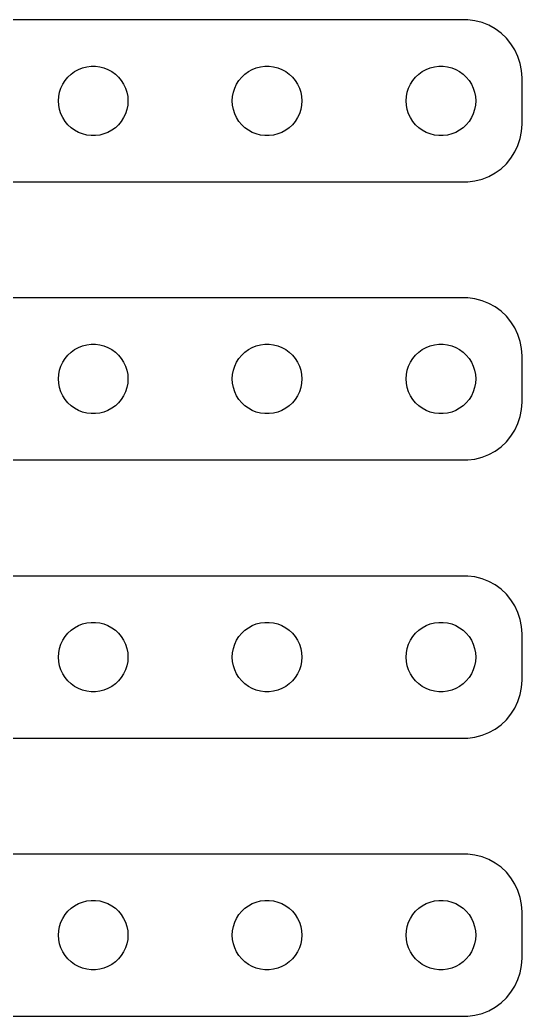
# Model space of a CAD drawing. Header units: metres. Extents: x -82 to 82, y 65 to 151.
# Drawn here: x 38.7 to 82, y 65 to 151 of the extents above; entities that cross this region are included whole.
import ezdxf

# ---------------------------------------------------------------- set-up
doc = ezdxf.new("R2010")
doc.units = ezdxf.units.M

msp = doc.modelspace()

# ---------------------------------------------------------------- linework, layer by layer
for p, q in [((77.3139, 150.99), (-77.3139, 150.99)), ((77.9369, 150.911), (77.3139, 150.99)), ((78.5451, 150.755), (77.9369, 150.911)), ((79.1289, 150.524), (78.5451, 150.755)), ((79.6791, 150.222), (79.1289, 150.524)), ((80.1871, 149.853), (79.6791, 150.222)), ((80.6448, 149.423), (80.1871, 149.853)), ((81.0451, 148.939), (80.6448, 149.423)), ((81.3815, 148.409), (81.0451, 148.939)), ((81.6489, 147.841), (81.3815, 148.409)), ((81.8429, 147.243), (81.6489, 147.841)), ((81.9606, 146.627), (81.8429, 147.243)), ((42.8131, 146.054), (43.0877, 146.312)), ((43.0877, 146.312), (43.3925, 146.533)), ((43.3925, 146.533), (43.7227, 146.714)), ((43.7227, 146.714), (44.0729, 146.853)), ((44.0729, 146.853), (44.4379, 146.947)), ((44.4379, 146.947), (44.8116, 146.994)), ((44.8116, 146.994), (45.1884, 146.994)), ((45.1884, 146.994), (45.5621, 146.947)), ((45.5621, 146.947), (45.927, 146.853)), ((45.927, 146.853), (46.2773, 146.714)), ((46.2773, 146.714), (46.6075, 146.533)), ((46.6075, 146.533), (46.9123, 146.312)), ((46.9123, 146.312), (47.1869, 146.054)), ((57.8131, 146.054), (58.0877, 146.312)), ((58.0877, 146.312), (58.3925, 146.533)), ((58.3925, 146.533), (58.7227, 146.714)), ((58.7227, 146.714), (59.0729, 146.853)), ((59.0729, 146.853), (59.4379, 146.947)), ((59.4379, 146.947), (59.8116, 146.994)), ((59.8116, 146.994), (60.1884, 146.994)), ((60.1884, 146.994), (60.5621, 146.947)), ((60.5621, 146.947), (60.927, 146.853)), ((60.927, 146.853), (61.2773, 146.714)), ((61.2773, 146.714), (61.6075, 146.533)), ((61.6075, 146.533), (61.9123, 146.312)), ((61.9123, 146.312), (62.1869, 146.054)), ((72.8131, 146.054), (73.0877, 146.312)), ((73.0877, 146.312), (73.3925, 146.533)), ((73.3925, 146.533), (73.7227, 146.714)), ((73.7227, 146.714), (74.073, 146.853)), ((74.073, 146.853), (74.4379, 146.947)), ((74.4379, 146.947), (74.8116, 146.994)), ((74.8116, 146.994), (75.1884, 146.994)), ((75.1884, 146.994), (75.5621, 146.947)), ((75.5621, 146.947), (75.927, 146.853)), ((75.927, 146.853), (76.2773, 146.714)), ((76.2773, 146.714), (76.6075, 146.533)), ((76.6075, 146.533), (76.9123, 146.312)), ((76.9123, 146.312), (77.1869, 146.054)), ((82, 146), (81.9606, 146.627)), ((42.2107, 145.104), (42.3711, 145.445)), ((42.3711, 145.445), (42.5729, 145.763)), ((42.5729, 145.763), (42.8131, 146.054)), ((47.1869, 146.054), (47.427, 145.763)), ((47.427, 145.763), (47.6289, 145.445)), ((47.6289, 145.445), (47.7893, 145.104)), ((57.2107, 145.104), (57.3711, 145.445)), ((57.3711, 145.445), (57.5729, 145.763)), ((57.5729, 145.763), (57.8131, 146.054)), ((62.1869, 146.054), (62.427, 145.763)), ((62.427, 145.763), (62.6289, 145.445)), ((62.6289, 145.445), (62.7893, 145.104)), ((72.2107, 145.104), (72.3711, 145.445)), ((72.3711, 145.445), (72.573, 145.763)), ((72.573, 145.763), (72.8131, 146.054)), ((77.1869, 146.054), (77.427, 145.763)), ((77.427, 145.763), (77.6289, 145.445)), ((77.6289, 145.445), (77.7893, 145.104)), ((82, 142), (82, 146)), ((42.0237, 144.376), (42.0942, 144.746)), ((42.0942, 144.746), (42.2107, 145.104)), ((47.7893, 145.104), (47.9057, 144.746)), ((47.9057, 144.746), (47.9763, 144.376)), ((57.0237, 144.376), (57.0942, 144.746)), ((57.0942, 144.746), (57.2107, 145.104)), ((62.7893, 145.104), (62.9057, 144.746)), ((62.9057, 144.746), (62.9763, 144.376)), ((72.0237, 144.376), (72.0943, 144.746)), ((72.0943, 144.746), (72.2107, 145.104)), ((77.7893, 145.104), (77.9057, 144.746)), ((77.9057, 144.746), (77.9763, 144.376)), ((42, 144), (42.0237, 144.376)), ((42.0237, 143.624), (42, 144)), ((42.0942, 143.254), (42.0237, 143.624)), ((47.9763, 143.624), (47.9057, 143.254)), ((47.9763, 144.376), (48, 144)), ((48, 144), (47.9763, 143.624)), ((57, 144), (57.0237, 144.376)), ((57.0237, 143.624), (57, 144)), ((57.0942, 143.254), (57.0237, 143.624)), ((62.9763, 143.624), (62.9057, 143.254)), ((62.9763, 144.376), (63, 144)), ((63, 144), (62.9763, 143.624)), ((72, 144), (72.0237, 144.376)), ((72.0237, 143.624), (72, 144)), ((72.0943, 143.254), (72.0237, 143.624)), ((77.9763, 143.624), (77.9057, 143.254)), ((77.9763, 144.376), (78, 144)), ((78, 144), (77.9763, 143.624)), ((42.2107, 142.896), (42.0942, 143.254)), ((42.3711, 142.555), (42.2107, 142.896)), ((47.7893, 142.896), (47.6289, 142.555)), ((47.9057, 143.254), (47.7893, 142.896)), ((57.2107, 142.896), (57.0942, 143.254)), ((57.3711, 142.555), (57.2107, 142.896)), ((62.7893, 142.896), (62.6289, 142.555)), ((62.9057, 143.254), (62.7893, 142.896)), ((72.2107, 142.896), (72.0943, 143.254)), ((72.3711, 142.555), (72.2107, 142.896)), ((77.7893, 142.896), (77.6289, 142.555)), ((77.9057, 143.254), (77.7893, 142.896)), ((42.5729, 142.237), (42.3711, 142.555)), ((42.8131, 141.946), (42.5729, 142.237)), ((43.0877, 141.688), (42.8131, 141.946)), ((47.1869, 141.946), (46.9123, 141.688)), ((47.427, 142.237), (47.1869, 141.946)), ((47.6289, 142.555), (47.427, 142.237)), ((57.5729, 142.237), (57.3711, 142.555)), ((57.8131, 141.946), (57.5729, 142.237)), ((58.0877, 141.688), (57.8131, 141.946)), ((62.1869, 141.946), (61.9123, 141.688)), ((62.427, 142.237), (62.1869, 141.946)), ((62.6289, 142.555), (62.427, 142.237)), ((72.573, 142.237), (72.3711, 142.555)), ((72.8131, 141.946), (72.573, 142.237)), ((73.0877, 141.688), (72.8131, 141.946)), ((77.1869, 141.946), (76.9123, 141.688)), ((77.427, 142.237), (77.1869, 141.946)), ((77.6289, 142.555), (77.427, 142.237)), ((81.9606, 141.373), (82, 142)), ((43.3925, 141.467), (43.0877, 141.688)), ((43.7227, 141.286), (43.3925, 141.467)), ((44.0729, 141.147), (43.7227, 141.286)), ((44.4379, 141.053), (44.0729, 141.147)), ((44.8116, 141.006), (44.4379, 141.053)), ((45.5621, 141.053), (45.1884, 141.006)), ((45.927, 141.147), (45.5621, 141.053)), ((46.2773, 141.286), (45.927, 141.147)), ((46.6075, 141.467), (46.2773, 141.286)), ((46.9123, 141.688), (46.6075, 141.467)), ((58.3925, 141.467), (58.0877, 141.688)), ((58.7227, 141.286), (58.3925, 141.467)), ((59.0729, 141.147), (58.7227, 141.286)), ((59.4379, 141.053), (59.0729, 141.147)), ((59.8116, 141.006), (59.4379, 141.053)), ((60.5621, 141.053), (60.1884, 141.006)), ((60.927, 141.147), (60.5621, 141.053)), ((61.2773, 141.286), (60.927, 141.147)), ((61.6075, 141.467), (61.2773, 141.286)), ((61.9123, 141.688), (61.6075, 141.467)), ((73.3925, 141.467), (73.0877, 141.688)), ((73.7227, 141.286), (73.3925, 141.467)), ((74.073, 141.147), (73.7227, 141.286)), ((74.4379, 141.053), (74.073, 141.147)), ((74.8116, 141.006), (74.4379, 141.053)), ((75.5621, 141.053), (75.1884, 141.006)), ((75.927, 141.147), (75.5621, 141.053)), ((76.2773, 141.286), (75.927, 141.147)), ((76.6075, 141.467), (76.2773, 141.286)), ((76.9123, 141.688), (76.6075, 141.467)), ((81.8429, 140.757), (81.9606, 141.373)), ((45.1884, 141.006), (44.8116, 141.006)), ((60.1884, 141.006), (59.8116, 141.006)), ((75.1884, 141.006), (74.8116, 141.006)), ((81.3815, 139.591), (81.6489, 140.159)), ((81.6489, 140.159), (81.8429, 140.757)), ((81.0451, 139.061), (81.3815, 139.591)), ((80.1871, 138.147), (80.6448, 138.577)), ((80.6448, 138.577), (81.0451, 139.061)), ((79.1289, 137.476), (79.6791, 137.778)), ((79.6791, 137.778), (80.1871, 138.147)), ((-77.3139, 137.01), (77.3139, 137.01)), ((77.3139, 137.01), (77.9369, 137.089)), ((77.9369, 137.089), (78.5451, 137.245)), ((78.5451, 137.245), (79.1289, 137.476)), ((77.3139, 126.99), (-77.3139, 126.99)), ((77.9369, 126.911), (77.3139, 126.99)), ((78.5451, 126.755), (77.9369, 126.911)), ((79.1289, 126.524), (78.5451, 126.755)), ((79.6791, 126.222), (79.1289, 126.524)), ((80.1871, 125.853), (79.6791, 126.222)), ((80.6448, 125.423), (80.1871, 125.853)), ((81.0451, 124.939), (80.6448, 125.423)), ((81.3815, 124.409), (81.0451, 124.939)), ((81.6489, 123.841), (81.3815, 124.409)), ((81.8429, 123.243), (81.6489, 123.841)), ((44.4379, 122.947), (44.8116, 122.994)), ((44.8116, 122.994), (45.1884, 122.994)), ((45.1884, 122.994), (45.5621, 122.947)), ((59.4379, 122.947), (59.8116, 122.994)), ((59.8116, 122.994), (60.1884, 122.994)), ((60.1884, 122.994), (60.5621, 122.947)), ((74.4379, 122.947), (74.8116, 122.994)), ((74.8116, 122.994), (75.1884, 122.994)), ((75.1884, 122.994), (75.5621, 122.947)), ((81.9606, 122.627), (81.8429, 123.243)), ((42.8131, 122.054), (43.0877, 122.312)), ((43.0877, 122.312), (43.3925, 122.533)), ((43.3925, 122.533), (43.7227, 122.714)), ((43.7227, 122.714), (44.0729, 122.853)), ((44.0729, 122.853), (44.4379, 122.947)), ((45.5621, 122.947), (45.927, 122.853)), ((45.927, 122.853), (46.2773, 122.714)), ((46.2773, 122.714), (46.6075, 122.533)), ((46.6075, 122.533), (46.9123, 122.312)), ((46.9123, 122.312), (47.1869, 122.054)), ((57.8131, 122.054), (58.0877, 122.312)), ((58.0877, 122.312), (58.3925, 122.533)), ((58.3925, 122.533), (58.7227, 122.714)), ((58.7227, 122.714), (59.0729, 122.853)), ((59.0729, 122.853), (59.4379, 122.947)), ((60.5621, 122.947), (60.927, 122.853)), ((60.927, 122.853), (61.2773, 122.714)), ((61.2773, 122.714), (61.6075, 122.533)), ((61.6075, 122.533), (61.9123, 122.312)), ((61.9123, 122.312), (62.1869, 122.054)), ((72.8131, 122.054), (73.0877, 122.312)), ((73.0877, 122.312), (73.3925, 122.533)), ((73.3925, 122.533), (73.7227, 122.714)), ((73.7227, 122.714), (74.073, 122.853)), ((74.073, 122.853), (74.4379, 122.947)), ((75.5621, 122.947), (75.927, 122.853)), ((75.927, 122.853), (76.2773, 122.714)), ((76.2773, 122.714), (76.6075, 122.533)), ((76.6075, 122.533), (76.9123, 122.312)), ((76.9123, 122.312), (77.1869, 122.054)), ((82, 122), (81.9606, 122.627)), ((42.2107, 121.104), (42.3711, 121.445)), ((42.3711, 121.445), (42.5729, 121.763)), ((42.5729, 121.763), (42.8131, 122.054)), ((47.1869, 122.054), (47.427, 121.763)), ((47.427, 121.763), (47.6289, 121.445)), ((47.6289, 121.445), (47.7893, 121.104)), ((57.2107, 121.104), (57.3711, 121.445)), ((57.3711, 121.445), (57.5729, 121.763)), ((57.5729, 121.763), (57.8131, 122.054)), ((62.1869, 122.054), (62.427, 121.763)), ((62.427, 121.763), (62.6289, 121.445)), ((62.6289, 121.445), (62.7893, 121.104)), ((72.2107, 121.104), (72.3711, 121.445)), ((72.3711, 121.445), (72.573, 121.763)), ((72.573, 121.763), (72.8131, 122.054)), ((77.1869, 122.054), (77.427, 121.763)), ((77.427, 121.763), (77.6289, 121.445)), ((77.6289, 121.445), (77.7893, 121.104)), ((82, 118), (82, 122)), ((42, 120), (42.0237, 120.376)), ((42.0237, 120.376), (42.0942, 120.746)), ((42.0942, 120.746), (42.2107, 121.104)), ((47.7893, 121.104), (47.9057, 120.746)), ((47.9057, 120.746), (47.9763, 120.376)), ((47.9763, 120.376), (48, 120)), ((57, 120), (57.0237, 120.376)), ((57.0237, 120.376), (57.0942, 120.746)), ((57.0942, 120.746), (57.2107, 121.104)), ((62.7893, 121.104), (62.9057, 120.746)), ((62.9057, 120.746), (62.9763, 120.376)), ((62.9763, 120.376), (63, 120)), ((72, 120), (72.0237, 120.376)), ((72.0237, 120.376), (72.0943, 120.746)), ((72.0943, 120.746), (72.2107, 121.104)), ((77.7893, 121.104), (77.9057, 120.746)), ((77.9057, 120.746), (77.9763, 120.376)), ((77.9763, 120.376), (78, 120)), ((42.0237, 119.624), (42, 120)), ((42.0942, 119.254), (42.0237, 119.624)), ((47.9763, 119.624), (47.9057, 119.254)), ((48, 120), (47.9763, 119.624)), ((57.0237, 119.624), (57, 120)), ((57.0942, 119.254), (57.0237, 119.624)), ((62.9763, 119.624), (62.9057, 119.254)), ((63, 120), (62.9763, 119.624)), ((72.0237, 119.624), (72, 120)), ((72.0943, 119.254), (72.0237, 119.624)), ((77.9763, 119.624), (77.9057, 119.254)), ((78, 120), (77.9763, 119.624)), ((42.2107, 118.896), (42.0942, 119.254)), ((42.3711, 118.555), (42.2107, 118.896)), ((47.7893, 118.896), (47.6289, 118.555)), ((47.9057, 119.254), (47.7893, 118.896)), ((57.2107, 118.896), (57.0942, 119.254)), ((57.3711, 118.555), (57.2107, 118.896)), ((62.7893, 118.896), (62.6289, 118.555)), ((62.9057, 119.254), (62.7893, 118.896)), ((72.2107, 118.896), (72.0943, 119.254)), ((72.3711, 118.555), (72.2107, 118.896)), ((77.7893, 118.896), (77.6289, 118.555)), ((77.9057, 119.254), (77.7893, 118.896)), ((42.5729, 118.237), (42.3711, 118.555)), ((42.8131, 117.946), (42.5729, 118.237)), ((43.0877, 117.688), (42.8131, 117.946)), ((47.1869, 117.946), (46.9123, 117.688)), ((47.427, 118.237), (47.1869, 117.946)), ((47.6289, 118.555), (47.427, 118.237)), ((57.5729, 118.237), (57.3711, 118.555)), ((57.8131, 117.946), (57.5729, 118.237)), ((58.0877, 117.688), (57.8131, 117.946)), ((62.1869, 117.946), (61.9123, 117.688)), ((62.427, 118.237), (62.1869, 117.946)), ((62.6289, 118.555), (62.427, 118.237)), ((72.573, 118.237), (72.3711, 118.555)), ((72.8131, 117.946), (72.573, 118.237)), ((73.0877, 117.688), (72.8131, 117.946)), ((77.1869, 117.946), (76.9123, 117.688)), ((77.427, 118.237), (77.1869, 117.946)), ((77.6289, 118.555), (77.427, 118.237)), ((81.9606, 117.373), (82, 118)), ((43.3925, 117.467), (43.0877, 117.688)), ((43.7227, 117.286), (43.3925, 117.467)), ((44.0729, 117.147), (43.7227, 117.286)), ((44.4379, 117.053), (44.0729, 117.147)), ((44.8116, 117.006), (44.4379, 117.053)), ((45.1884, 117.006), (44.8116, 117.006)), ((45.5621, 117.053), (45.1884, 117.006)), ((45.927, 117.147), (45.5621, 117.053)), ((46.2773, 117.286), (45.927, 117.147)), ((46.6075, 117.467), (46.2773, 117.286)), ((46.9123, 117.688), (46.6075, 117.467)), ((58.3925, 117.467), (58.0877, 117.688)), ((58.7227, 117.286), (58.3925, 117.467)), ((59.0729, 117.147), (58.7227, 117.286)), ((59.4379, 117.053), (59.0729, 117.147)), ((59.8116, 117.006), (59.4379, 117.053)), ((60.1884, 117.006), (59.8116, 117.006)), ((60.5621, 117.053), (60.1884, 117.006)), ((60.927, 117.147), (60.5621, 117.053)), ((61.2773, 117.286), (60.927, 117.147)), ((61.6075, 117.467), (61.2773, 117.286)), ((61.9123, 117.688), (61.6075, 117.467)), ((73.3925, 117.467), (73.0877, 117.688)), ((73.7227, 117.286), (73.3925, 117.467)), ((74.073, 117.147), (73.7227, 117.286)), ((74.4379, 117.053), (74.073, 117.147)), ((74.8116, 117.006), (74.4379, 117.053)), ((75.1884, 117.006), (74.8116, 117.006)), ((75.5621, 117.053), (75.1884, 117.006)), ((75.927, 117.147), (75.5621, 117.053)), ((76.2773, 117.286), (75.927, 117.147)), ((76.6075, 117.467), (76.2773, 117.286)), ((76.9123, 117.688), (76.6075, 117.467)), ((81.8429, 116.757), (81.9606, 117.373)), ((81.3815, 115.591), (81.6489, 116.159)), ((81.6489, 116.159), (81.8429, 116.757)), ((81.0451, 115.061), (81.3815, 115.591)), ((80.1871, 114.147), (80.6448, 114.577)), ((80.6448, 114.577), (81.0451, 115.061)), ((79.1289, 113.476), (79.6791, 113.778)), ((79.6791, 113.778), (80.1871, 114.147)), ((-77.3139, 113.01), (77.3139, 113.01)), ((77.3139, 113.01), (77.9369, 113.089)), ((77.9369, 113.089), (78.5451, 113.245)), ((78.5451, 113.245), (79.1289, 113.476)), ((77.3139, 102.99), (-77.3139, 102.99)), ((77.9369, 102.911), (77.3139, 102.99)), ((78.5451, 102.755), (77.9369, 102.911)), ((79.1289, 102.524), (78.5451, 102.755)), ((79.6791, 102.222), (79.1289, 102.524)), ((80.1871, 101.853), (79.6791, 102.222)), ((80.6448, 101.423), (80.1871, 101.853)), ((81.0451, 100.939), (80.6448, 101.423)), ((81.3815, 100.409), (81.0451, 100.939)), ((81.6489, 99.8406), (81.3815, 100.409)), ((81.8429, 99.2434), (81.6489, 99.8406)), ((44.0729, 98.8532), (44.4379, 98.9469)), ((44.4379, 98.9469), (44.8116, 98.9941)), ((44.8116, 98.9941), (45.1884, 98.9941)), ((45.1884, 98.9941), (45.5621, 98.9469)), ((45.5621, 98.9469), (45.927, 98.8532)), ((59.0729, 98.8532), (59.4379, 98.9469)), ((59.4379, 98.9469), (59.8116, 98.9941)), ((59.8116, 98.9941), (60.1884, 98.9941)), ((60.1884, 98.9941), (60.5621, 98.9469)), ((60.5621, 98.9469), (60.927, 98.8532)), ((74.073, 98.8532), (74.4379, 98.9469)), ((74.4379, 98.9469), (74.8116, 98.9941)), ((74.8116, 98.9941), (75.1884, 98.9941)), ((75.1884, 98.9941), (75.5621, 98.9469)), ((75.5621, 98.9469), (75.927, 98.8532)), ((81.9606, 98.6267), (81.8429, 99.2434)), ((42.5729, 97.7634), (42.8131, 98.0536)), ((42.8131, 98.0536), (43.0877, 98.3115)), ((43.0877, 98.3115), (43.3925, 98.533)), ((43.3925, 98.533), (43.7227, 98.7145)), ((43.7227, 98.7145), (44.0729, 98.8532)), ((45.927, 98.8532), (46.2773, 98.7145)), ((46.2773, 98.7145), (46.6075, 98.533)), ((46.6075, 98.533), (46.9123, 98.3115)), ((46.9123, 98.3115), (47.1869, 98.0536)), ((47.1869, 98.0536), (47.427, 97.7634)), ((57.5729, 97.7634), (57.8131, 98.0536)), ((57.8131, 98.0536), (58.0877, 98.3115)), ((58.0877, 98.3115), (58.3925, 98.533)), ((58.3925, 98.533), (58.7227, 98.7145)), ((58.7227, 98.7145), (59.0729, 98.8532)), ((60.927, 98.8532), (61.2773, 98.7145)), ((61.2773, 98.7145), (61.6075, 98.533)), ((61.6075, 98.533), (61.9123, 98.3115)), ((61.9123, 98.3115), (62.1869, 98.0536)), ((62.1869, 98.0536), (62.427, 97.7634)), ((72.573, 97.7634), (72.8131, 98.0536)), ((72.8131, 98.0536), (73.0877, 98.3115)), ((73.0877, 98.3115), (73.3925, 98.533)), ((73.3925, 98.533), (73.7227, 98.7145)), ((73.7227, 98.7145), (74.073, 98.8532)), ((75.927, 98.8532), (76.2773, 98.7145)), ((76.2773, 98.7145), (76.6075, 98.533)), ((76.6075, 98.533), (76.9123, 98.3115)), ((76.9123, 98.3115), (77.1869, 98.0536)), ((77.1869, 98.0536), (77.427, 97.7634)), ((82, 98), (81.9606, 98.6267)), ((42.2107, 97.1044), (42.3711, 97.4453)), ((42.3711, 97.4453), (42.5729, 97.7634)), ((47.427, 97.7634), (47.6289, 97.4453)), ((47.6289, 97.4453), (47.7893, 97.1044)), ((57.2107, 97.1044), (57.3711, 97.4453)), ((57.3711, 97.4453), (57.5729, 97.7634)), ((62.427, 97.7634), (62.6289, 97.4453)), ((62.6289, 97.4453), (62.7893, 97.1044)), ((72.2107, 97.1044), (72.3711, 97.4453)), ((72.3711, 97.4453), (72.573, 97.7634)), ((77.427, 97.7634), (77.6289, 97.4453)), ((77.6289, 97.4453), (77.7893, 97.1044)), ((82, 94), (82, 98)), ((42, 96), (42.0237, 96.376)), ((42.0237, 96.376), (42.0942, 96.7461)), ((42.0942, 96.7461), (42.2107, 97.1044)), ((47.7893, 97.1044), (47.9057, 96.7461)), ((47.9057, 96.7461), (47.9763, 96.376)), ((47.9763, 96.376), (48, 96)), ((57, 96), (57.0237, 96.376)), ((57.0237, 96.376), (57.0942, 96.7461)), ((57.0942, 96.7461), (57.2107, 97.1044)), ((62.7893, 97.1044), (62.9057, 96.7461)), ((62.9057, 96.7461), (62.9763, 96.376)), ((62.9763, 96.376), (63, 96)), ((72, 96), (72.0237, 96.376)), ((72.0237, 96.376), (72.0943, 96.7461)), ((72.0943, 96.7461), (72.2107, 97.1044)), ((77.7893, 97.1044), (77.9057, 96.7461)), ((77.9057, 96.7461), (77.9763, 96.376)), ((77.9763, 96.376), (78, 96)), ((42.0237, 95.624), (42, 96)), ((42.0942, 95.2539), (42.0237, 95.624)), ((47.9763, 95.624), (47.9057, 95.2539)), ((48, 96), (47.9763, 95.624)), ((57.0237, 95.624), (57, 96)), ((57.0942, 95.2539), (57.0237, 95.624)), ((62.9763, 95.624), (62.9057, 95.2539)), ((63, 96), (62.9763, 95.624)), ((72.0237, 95.624), (72, 96)), ((72.0943, 95.2539), (72.0237, 95.624)), ((77.9763, 95.624), (77.9057, 95.2539)), ((78, 96), (77.9763, 95.624)), ((42.2107, 94.8956), (42.0942, 95.2539)), ((42.3711, 94.5547), (42.2107, 94.8956)), ((47.7893, 94.8956), (47.6289, 94.5547)), ((47.9057, 95.2539), (47.7893, 94.8956)), ((57.2107, 94.8956), (57.0942, 95.2539)), ((57.3711, 94.5547), (57.2107, 94.8956)), ((62.7893, 94.8956), (62.6289, 94.5547)), ((62.9057, 95.2539), (62.7893, 94.8956)), ((72.2107, 94.8956), (72.0943, 95.2539)), ((72.3711, 94.5547), (72.2107, 94.8956)), ((77.7893, 94.8956), (77.6289, 94.5547)), ((77.9057, 95.2539), (77.7893, 94.8956)), ((42.5729, 94.2366), (42.3711, 94.5547)), ((42.8131, 93.9464), (42.5729, 94.2366)), ((43.0877, 93.6885), (42.8131, 93.9464)), ((47.1869, 93.9464), (46.9123, 93.6885)), ((47.427, 94.2366), (47.1869, 93.9464)), ((47.6289, 94.5547), (47.427, 94.2366)), ((57.5729, 94.2366), (57.3711, 94.5547)), ((57.8131, 93.9464), (57.5729, 94.2366)), ((58.0877, 93.6885), (57.8131, 93.9464)), ((62.1869, 93.9464), (61.9123, 93.6885)), ((62.427, 94.2366), (62.1869, 93.9464)), ((62.6289, 94.5547), (62.427, 94.2366)), ((72.573, 94.2366), (72.3711, 94.5547)), ((72.8131, 93.9464), (72.573, 94.2366)), ((73.0877, 93.6885), (72.8131, 93.9464)), ((77.1869, 93.9464), (76.9123, 93.6885)), ((77.427, 94.2366), (77.1869, 93.9464)), ((77.6289, 94.5547), (77.427, 94.2366)), ((81.9606, 93.3733), (82, 94)), ((43.3925, 93.467), (43.0877, 93.6885)), ((43.7227, 93.2855), (43.3925, 93.467)), ((44.0729, 93.1468), (43.7227, 93.2855)), ((44.4379, 93.0531), (44.0729, 93.1468)), ((44.8116, 93.0059), (44.4379, 93.0531)), ((45.1884, 93.0059), (44.8116, 93.0059)), ((45.5621, 93.0531), (45.1884, 93.0059)), ((45.927, 93.1468), (45.5621, 93.0531)), ((46.2773, 93.2855), (45.927, 93.1468)), ((46.6075, 93.467), (46.2773, 93.2855)), ((46.9123, 93.6885), (46.6075, 93.467)), ((58.3925, 93.467), (58.0877, 93.6885)), ((58.7227, 93.2855), (58.3925, 93.467)), ((59.0729, 93.1468), (58.7227, 93.2855)), ((59.4379, 93.0531), (59.0729, 93.1468)), ((59.8116, 93.0059), (59.4379, 93.0531)), ((60.1884, 93.0059), (59.8116, 93.0059)), ((60.5621, 93.0531), (60.1884, 93.0059)), ((60.927, 93.1468), (60.5621, 93.0531)), ((61.2773, 93.2855), (60.927, 93.1468)), ((61.6075, 93.467), (61.2773, 93.2855)), ((61.9123, 93.6885), (61.6075, 93.467)), ((73.3925, 93.467), (73.0877, 93.6885)), ((73.7227, 93.2855), (73.3925, 93.467)), ((74.073, 93.1468), (73.7227, 93.2855)), ((74.4379, 93.0531), (74.073, 93.1468)), ((74.8116, 93.0059), (74.4379, 93.0531)), ((75.1884, 93.0059), (74.8116, 93.0059)), ((75.5621, 93.0531), (75.1884, 93.0059)), ((75.927, 93.1468), (75.5621, 93.0531)), ((76.2773, 93.2855), (75.927, 93.1468)), ((76.6075, 93.467), (76.2773, 93.2855)), ((76.9123, 93.6885), (76.6075, 93.467)), ((81.8429, 92.7566), (81.9606, 93.3733)), ((81.3815, 91.5912), (81.6489, 92.1594)), ((81.6489, 92.1594), (81.8429, 92.7566)), ((81.0451, 91.0611), (81.3815, 91.5912)), ((80.1871, 90.1474), (80.6448, 90.5773)), ((80.6448, 90.5773), (81.0451, 91.0611)), ((78.5451, 89.2447), (79.1289, 89.4759)), ((79.1289, 89.4759), (79.6791, 89.7784)), ((79.6791, 89.7784), (80.1871, 90.1474)), ((-77.3139, 89.0099), (77.3139, 89.0099)), ((77.3139, 89.0099), (77.9369, 89.0886)), ((77.9369, 89.0886), (78.5451, 89.2447)), ((77.3139, 78.9901), (-77.3139, 78.9901)), ((77.9369, 78.9114), (77.3139, 78.9901)), ((78.5451, 78.7553), (77.9369, 78.9114)), ((79.1289, 78.5241), (78.5451, 78.7553)), ((79.6791, 78.2216), (79.1289, 78.5241)), ((80.1871, 77.8526), (79.6791, 78.2216)), ((80.6448, 77.4227), (80.1871, 77.8526)), ((81.0451, 76.9389), (80.6448, 77.4227)), ((81.3815, 76.4088), (81.0451, 76.9389)), ((81.6489, 75.8406), (81.3815, 76.4088)), ((81.8429, 75.2434), (81.6489, 75.8406)), ((43.7227, 74.7145), (44.0729, 74.8532)), ((44.0729, 74.8532), (44.4379, 74.9469)), ((44.4379, 74.9469), (44.8116, 74.9941)), ((44.8116, 74.9941), (45.1884, 74.9941)), ((45.1884, 74.9941), (45.5621, 74.9469)), ((45.5621, 74.9469), (45.927, 74.8532)), ((45.927, 74.8532), (46.2773, 74.7145)), ((58.7227, 74.7145), (59.0729, 74.8532)), ((59.0729, 74.8532), (59.4379, 74.9469)), ((59.4379, 74.9469), (59.8116, 74.9941)), ((59.8116, 74.9941), (60.1884, 74.9941)), ((60.1884, 74.9941), (60.5621, 74.9469)), ((60.5621, 74.9469), (60.927, 74.8532)), ((60.927, 74.8532), (61.2773, 74.7145)), ((73.7227, 74.7145), (74.073, 74.8532)), ((74.073, 74.8532), (74.4379, 74.9469)), ((74.4379, 74.9469), (74.8116, 74.9941)), ((74.8116, 74.9941), (75.1884, 74.9941)), ((75.1884, 74.9941), (75.5621, 74.9469)), ((75.5621, 74.9469), (75.927, 74.8532)), ((75.927, 74.8532), (76.2773, 74.7145)), ((81.9606, 74.6267), (81.8429, 75.2434)), ((42.5729, 73.7634), (42.8131, 74.0536)), ((42.8131, 74.0536), (43.0877, 74.3115)), ((43.0877, 74.3115), (43.3925, 74.533)), ((43.3925, 74.533), (43.7227, 74.7145)), ((46.2773, 74.7145), (46.6075, 74.533)), ((46.6075, 74.533), (46.9123, 74.3115)), ((46.9123, 74.3115), (47.1869, 74.0536)), ((47.1869, 74.0536), (47.427, 73.7634)), ((57.5729, 73.7634), (57.8131, 74.0536)), ((57.8131, 74.0536), (58.0877, 74.3115)), ((58.0877, 74.3115), (58.3925, 74.533)), ((58.3925, 74.533), (58.7227, 74.7145)), ((61.2773, 74.7145), (61.6075, 74.533)), ((61.6075, 74.533), (61.9123, 74.3115)), ((61.9123, 74.3115), (62.1869, 74.0536)), ((62.1869, 74.0536), (62.427, 73.7634)), ((72.573, 73.7634), (72.8131, 74.0536)), ((72.8131, 74.0536), (73.0877, 74.3115)), ((73.0877, 74.3115), (73.3925, 74.533)), ((73.3925, 74.533), (73.7227, 74.7145)), ((76.2773, 74.7145), (76.6075, 74.533)), ((76.6075, 74.533), (76.9123, 74.3115)), ((76.9123, 74.3115), (77.1869, 74.0536)), ((77.1869, 74.0536), (77.427, 73.7634)), ((82, 74), (81.9606, 74.6267)), ((82, 70), (82, 74)), ((42.0942, 72.7461), (42.2107, 73.1044)), ((42.2107, 73.1044), (42.3711, 73.4453)), ((42.3711, 73.4453), (42.5729, 73.7634)), ((47.427, 73.7634), (47.6289, 73.4453)), ((47.6289, 73.4453), (47.7893, 73.1044)), ((47.7893, 73.1044), (47.9057, 72.7461)), ((57.0942, 72.7461), (57.2107, 73.1044)), ((57.2107, 73.1044), (57.3711, 73.4453)), ((57.3711, 73.4453), (57.5729, 73.7634)), ((62.427, 73.7634), (62.6289, 73.4453)), ((62.6289, 73.4453), (62.7893, 73.1044)), ((62.7893, 73.1044), (62.9057, 72.7461)), ((72.0943, 72.7461), (72.2107, 73.1044)), ((72.2107, 73.1044), (72.3711, 73.4453)), ((72.3711, 73.4453), (72.573, 73.7634)), ((77.427, 73.7634), (77.6289, 73.4453)), ((77.6289, 73.4453), (77.7893, 73.1044)), ((77.7893, 73.1044), (77.9057, 72.7461)), ((42, 72), (42.0237, 72.376)), ((42.0237, 72.376), (42.0942, 72.7461)), ((47.9057, 72.7461), (47.9763, 72.376)), ((47.9763, 72.376), (48, 72)), ((57, 72), (57.0237, 72.376)), ((57.0237, 72.376), (57.0942, 72.7461)), ((62.9057, 72.7461), (62.9763, 72.376)), ((62.9763, 72.376), (63, 72)), ((72, 72), (72.0237, 72.376)), ((72.0237, 72.376), (72.0943, 72.7461)), ((77.9057, 72.7461), (77.9763, 72.376)), ((77.9763, 72.376), (78, 72)), ((42.0237, 71.624), (42, 72)), ((42.0942, 71.2539), (42.0237, 71.624)), ((47.9763, 71.624), (47.9057, 71.2539)), ((48, 72), (47.9763, 71.624)), ((57.0237, 71.624), (57, 72)), ((57.0942, 71.2539), (57.0237, 71.624)), ((62.9763, 71.624), (62.9057, 71.2539)), ((63, 72), (62.9763, 71.624)), ((72.0237, 71.624), (72, 72)), ((72.0943, 71.2539), (72.0237, 71.624)), ((77.9763, 71.624), (77.9057, 71.2539)), ((78, 72), (77.9763, 71.624)), ((42.2107, 70.8956), (42.0942, 71.2539)), ((42.3711, 70.5547), (42.2107, 70.8956)), ((42.5729, 70.2366), (42.3711, 70.5547)), ((47.6289, 70.5547), (47.427, 70.2366)), ((47.7893, 70.8956), (47.6289, 70.5547)), ((47.9057, 71.2539), (47.7893, 70.8956)), ((57.2107, 70.8956), (57.0942, 71.2539)), ((57.3711, 70.5547), (57.2107, 70.8956)), ((57.5729, 70.2366), (57.3711, 70.5547)), ((62.6289, 70.5547), (62.427, 70.2366)), ((62.7893, 70.8956), (62.6289, 70.5547)), ((62.9057, 71.2539), (62.7893, 70.8956)), ((72.2107, 70.8956), (72.0943, 71.2539)), ((72.3711, 70.5547), (72.2107, 70.8956)), ((72.573, 70.2366), (72.3711, 70.5547)), ((77.6289, 70.5547), (77.427, 70.2366)), ((77.7893, 70.8956), (77.6289, 70.5547)), ((77.9057, 71.2539), (77.7893, 70.8956)), ((42.8131, 69.9464), (42.5729, 70.2366)), ((43.0877, 69.6885), (42.8131, 69.9464)), ((43.3925, 69.467), (43.0877, 69.6885)), ((46.9123, 69.6885), (46.6075, 69.467)), ((47.1869, 69.9464), (46.9123, 69.6885)), ((47.427, 70.2366), (47.1869, 69.9464)), ((57.8131, 69.9464), (57.5729, 70.2366)), ((58.0877, 69.6885), (57.8131, 69.9464)), ((58.3925, 69.467), (58.0877, 69.6885)), ((61.9123, 69.6885), (61.6075, 69.467)), ((62.1869, 69.9464), (61.9123, 69.6885)), ((62.427, 70.2366), (62.1869, 69.9464)), ((72.8131, 69.9464), (72.573, 70.2366)), ((73.0877, 69.6885), (72.8131, 69.9464)), ((73.3925, 69.467), (73.0877, 69.6885)), ((76.9123, 69.6885), (76.6075, 69.467)), ((77.1869, 69.9464), (76.9123, 69.6885)), ((77.427, 70.2366), (77.1869, 69.9464)), ((81.9606, 69.3733), (82, 70)), ((43.7227, 69.2855), (43.3925, 69.467)), ((44.0729, 69.1468), (43.7227, 69.2855)), ((44.4379, 69.0531), (44.0729, 69.1468)), ((44.8116, 69.0059), (44.4379, 69.0531)), ((45.1884, 69.0059), (44.8116, 69.0059)), ((45.5621, 69.0531), (45.1884, 69.0059)), ((45.927, 69.1468), (45.5621, 69.0531)), ((46.2773, 69.2855), (45.927, 69.1468)), ((46.6075, 69.467), (46.2773, 69.2855)), ((58.7227, 69.2855), (58.3925, 69.467)), ((59.0729, 69.1468), (58.7227, 69.2855)), ((59.4379, 69.0531), (59.0729, 69.1468)), ((59.8116, 69.0059), (59.4379, 69.0531)), ((60.1884, 69.0059), (59.8116, 69.0059)), ((60.5621, 69.0531), (60.1884, 69.0059)), ((60.927, 69.1468), (60.5621, 69.0531)), ((61.2773, 69.2855), (60.927, 69.1468)), ((61.6075, 69.467), (61.2773, 69.2855)), ((73.7227, 69.2855), (73.3925, 69.467)), ((74.073, 69.1468), (73.7227, 69.2855)), ((74.4379, 69.0531), (74.073, 69.1468)), ((74.8116, 69.0059), (74.4379, 69.0531)), ((75.1884, 69.0059), (74.8116, 69.0059)), ((75.5621, 69.0531), (75.1884, 69.0059)), ((75.927, 69.1468), (75.5621, 69.0531)), ((76.2773, 69.2855), (75.927, 69.1468)), ((76.6075, 69.467), (76.2773, 69.2855)), ((81.8429, 68.7566), (81.9606, 69.3733)), ((81.3815, 67.5912), (81.6489, 68.1594)), ((81.6489, 68.1594), (81.8429, 68.7566)), ((81.0451, 67.0611), (81.3815, 67.5912)), ((80.1871, 66.1474), (80.6448, 66.5773)), ((80.6448, 66.5773), (81.0451, 67.0611)), ((78.5451, 65.2447), (79.1289, 65.4759)), ((79.1289, 65.4759), (79.6791, 65.7784)), ((79.6791, 65.7784), (80.1871, 66.1474)), ((-77.3139, 65.0099), (77.3139, 65.0099)), ((77.3139, 65.0099), (77.9369, 65.0886)), ((77.9369, 65.0886), (78.5451, 65.2447))]:
    msp.add_line(p, q)

doc.saveas('drawing.dxf')
